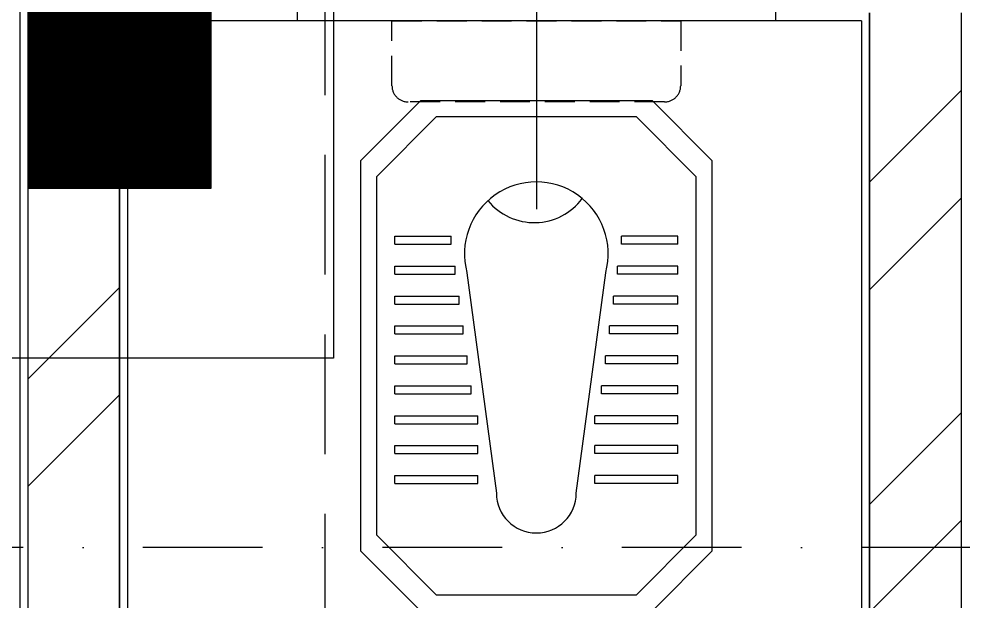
# Model space of a CAD drawing. Extents: x -437689 to -407696, y -55787 to -37037.
# Drawn here: x -435277 to -434686, y -50556 to -50191 of the extents above; entities that cross this region are included whole.
import ezdxf

# ---------------------------------------------------------------- set-up
doc = ezdxf.new("R2010")
doc.units = 0
doc.header["$LTSCALE"] = 150
doc.header["$MEASUREMENT"] = 0
for name, pattern in [('DASHDOT', [1, 0.5, -0.25, 0, -0.25]), ('DASHED', [0.75, 0.5, -0.25]), ('HIDDEN2', [0.1875, 0.125, -0.0625])]:
    doc.linetypes.add(name, pattern=pattern)
doc.layers.get('0').update_dxf_attribs({"linetype": 'CONTINUOUS'})
for name, color, linetype in [('COL', 2, 'CONTINUOUS'), ('DR', 6, 'CONTINUOUS'), ('GRID', 252, 'DASHDOT'), ('TOILET', 9, 'CONTINUOUS'), ('WALL', 7, 'CONTINUOUS'), ('WASTE', 3, 'DASHED')]:
    doc.layers.add(name, color=color, linetype=linetype)

msp = doc.modelspace()

# ---------------------------------------------------------------- linework, layer by layer
at = {"color": 9, "linetype": 'HIDDEN2'}
for p, q in [((-435043.49, -50233.33), (-435043.49, -50192.61)), ((-435043.49, -50192.61), (-434862.53, -50192.61)), ((-434862.53, -50192.61), (-434862.53, -50233.33)), ((-434872.66, -50243.45), (-435033.37, -50243.45))]:
    msp.add_line(p, q, dxfattribs=at)
for centre, start, end in [((-435033.37, -50233.33), 180, 270), ((-434872.66, -50233.33), 270, 360)]:
    msp.add_arc(centre, 10.12, start, end, dxfattribs=at)
at = {"layer": 'COL', "const_width": 115}
msp.add_lwpolyline([(-435214.26, -50297.61), (-435214.26, -50072.61)], dxfattribs=at)
at = {"layer": 'COL'}
msp.add_lwpolyline([(-435271.76, -50072.61), (-435271.76, -50297.61), (-435271.76, -50297.61), (-435156.76, -50297.61), (-435156.76, -50072.61)], dxfattribs=at)
at = {"layer": 'DR', "linetype": 'CONTINUOUS', "ltscale": 900}
msp.add_line((-434953.01, -50083.13), (-434953.01, -50310.73), dxfattribs=at)
msp.add_lwpolyline([(-435080.14, -50136.31), (-435080.14, -50404.03), (-435502.98, -50404.03)], dxfattribs=at)
at = {"layer": 'GRID'}
for p, q in [((-435214.26, -46868.7), (-435214.26, -52414.38)), ((-432722.96, -50522.83), (-436475.27, -50522.83)), ((-432722.96, -50522.83), (-436475.27, -50522.83))]:
    msp.add_line(p, q, dxfattribs=at)
at = {"layer": 'TOILET'}
for p, q in [((-435063.01, -50280.11), (-435025.51, -50242.61)), ((-435025.51, -50242.61), (-434880.51, -50242.61)), ((-434880.51, -50242.61), (-434843.01, -50280.11)), ((-435053.01, -50290.11), (-435015.51, -50252.61)), ((-435015.51, -50252.61), (-434890.51, -50252.61)), ((-434890.51, -50252.61), (-434853.01, -50290.11)), ((-435063.01, -50525.11), (-435063.01, -50280.11)), ((-434843.01, -50280.11), (-434843.01, -50525.11)), ((-435053.01, -50515.11), (-435053.01, -50290.11)), ((-434853.01, -50290.11), (-434853.01, -50515.11)), ((-435041.74, -50327.66), (-435006.44, -50327.66)), ((-435041.74, -50327.66), (-435006.44, -50327.66)), ((-435041.74, -50332.66), (-435041.74, -50327.66)), ((-435041.74, -50332.66), (-435041.74, -50327.66)), ((-435006.44, -50332.66), (-435006.44, -50327.66)), ((-435006.44, -50332.66), (-435006.44, -50327.66)), ((-434864.28, -50327.66), (-434899.58, -50327.66)), ((-434864.28, -50327.66), (-434899.58, -50327.66)), ((-434899.58, -50332.66), (-434899.58, -50327.66)), ((-434899.58, -50332.66), (-434899.58, -50327.66)), ((-434864.28, -50332.66), (-434864.28, -50327.66)), ((-434864.28, -50332.66), (-434864.28, -50327.66)), ((-435041.74, -50332.66), (-435006.44, -50332.66)), ((-435041.74, -50332.66), (-435006.44, -50332.66)), ((-434864.28, -50332.66), (-434899.58, -50332.66)), ((-434864.28, -50332.66), (-434899.58, -50332.66)), ((-435041.74, -50346.41), (-435003.94, -50346.41)), ((-435041.74, -50351.41), (-435041.74, -50346.41)), ((-435003.94, -50351.41), (-435003.94, -50346.41)), ((-434864.28, -50346.41), (-434902.09, -50346.41)), ((-434902.09, -50351.41), (-434902.09, -50346.41)), ((-434864.28, -50351.41), (-434864.28, -50346.41)), ((-435041.74, -50351.41), (-435003.94, -50351.41)), ((-434996.49, -50350.49), (-434978.01, -50488.64)), ((-434928.01, -50488.64), (-434909.53, -50350.49)), ((-434864.28, -50351.41), (-434902.09, -50351.41)), ((-435041.74, -50365.16), (-435001.43, -50365.16)), ((-435041.74, -50365.16), (-435001.43, -50365.16)), ((-435041.74, -50370.16), (-435041.74, -50365.16)), ((-435041.74, -50370.16), (-435041.74, -50365.16)), ((-435041.74, -50370.16), (-435001.43, -50370.16)), ((-435041.74, -50370.16), (-435001.43, -50370.16)), ((-435001.43, -50370.16), (-435001.43, -50365.16)), ((-435001.43, -50370.16), (-435001.43, -50365.16)), ((-434864.28, -50365.16), (-434904.6, -50365.16)), ((-434904.6, -50370.16), (-434904.6, -50365.16)), ((-434864.28, -50365.16), (-434904.6, -50365.16)), ((-434904.6, -50370.16), (-434904.6, -50365.16)), ((-434864.28, -50370.16), (-434904.6, -50370.16)), ((-434864.28, -50370.16), (-434904.6, -50370.16)), ((-434864.28, -50370.16), (-434864.28, -50365.16)), ((-434864.28, -50370.16), (-434864.28, -50365.16)), ((-435041.74, -50383.91), (-434998.92, -50383.91)), ((-435041.74, -50388.91), (-435041.74, -50383.91)), ((-434998.92, -50388.91), (-434998.92, -50383.91)), ((-434864.28, -50383.91), (-434907.11, -50383.91)), ((-434907.11, -50388.91), (-434907.11, -50383.91)), ((-434864.28, -50388.91), (-434864.28, -50383.91)), ((-435041.74, -50388.91), (-434998.92, -50388.91)), ((-434864.28, -50388.91), (-434907.11, -50388.91)), ((-435041.74, -50402.66), (-434996.41, -50402.66)), ((-435041.74, -50402.66), (-434996.41, -50402.66)), ((-435041.74, -50407.66), (-435041.74, -50402.66)), ((-435041.74, -50407.66), (-435041.74, -50402.66)), ((-434996.41, -50407.66), (-434996.41, -50402.66)), ((-434996.41, -50407.66), (-434996.41, -50402.66)), ((-434864.28, -50402.66), (-434909.61, -50402.66)), ((-434909.61, -50407.66), (-434909.61, -50402.66)), ((-434864.28, -50402.66), (-434909.61, -50402.66)), ((-434909.61, -50407.66), (-434909.61, -50402.66)), ((-434864.28, -50407.66), (-434864.28, -50402.66)), ((-434864.28, -50407.66), (-434864.28, -50402.66)), ((-435041.74, -50407.66), (-434996.41, -50407.66)), ((-435041.74, -50407.66), (-434996.41, -50407.66)), ((-434864.28, -50407.66), (-434909.61, -50407.66)), ((-434864.28, -50407.66), (-434909.61, -50407.66)), ((-435041.74, -50421.41), (-434993.9, -50421.41)), ((-435041.74, -50426.41), (-435041.74, -50421.41)), ((-434993.9, -50426.41), (-434993.9, -50421.41)), ((-434864.28, -50421.41), (-434912.12, -50421.41)), ((-434912.12, -50426.41), (-434912.12, -50421.41)), ((-434864.28, -50426.41), (-434864.28, -50421.41)), ((-435041.74, -50426.41), (-434993.9, -50426.41)), ((-434864.28, -50426.41), (-434912.12, -50426.41)), ((-435041.74, -50440.16), (-434989.77, -50440.16)), ((-435041.74, -50445.16), (-435041.74, -50440.16)), ((-435041.74, -50440.16), (-434989.77, -50440.16)), ((-435041.74, -50445.16), (-435041.74, -50440.16)), ((-434989.77, -50445.16), (-434989.77, -50440.16)), ((-434989.77, -50445.16), (-434989.77, -50440.16)), ((-434916.25, -50445.16), (-434916.25, -50440.16)), ((-434864.28, -50440.16), (-434916.25, -50440.16)), ((-434916.25, -50445.16), (-434916.25, -50440.16)), ((-434864.28, -50440.16), (-434916.25, -50440.16)), ((-434864.28, -50445.16), (-434864.28, -50440.16)), ((-434864.28, -50445.16), (-434864.28, -50440.16)), ((-435041.74, -50445.16), (-434989.77, -50445.16)), ((-435041.74, -50445.16), (-434989.77, -50445.16)), ((-434864.28, -50445.16), (-434916.25, -50445.16)), ((-434864.28, -50445.16), (-434916.25, -50445.16)), ((-435041.74, -50458.91), (-434989.77, -50458.91)), ((-435041.74, -50463.91), (-435041.74, -50458.91)), ((-434989.77, -50463.91), (-434989.77, -50458.91)), ((-434916.25, -50463.91), (-434916.25, -50458.91)), ((-434864.28, -50458.91), (-434916.25, -50458.91)), ((-434864.28, -50463.91), (-434864.28, -50458.91)), ((-435041.74, -50463.91), (-434989.77, -50463.91)), ((-434864.28, -50463.91), (-434916.25, -50463.91)), ((-435041.74, -50482.66), (-435041.74, -50477.66)), ((-435041.74, -50477.66), (-434989.77, -50477.66)), ((-435041.74, -50482.66), (-434989.77, -50482.66)), ((-434989.77, -50482.66), (-434989.77, -50477.66)), ((-434864.28, -50477.66), (-434916.25, -50477.66)), ((-434916.25, -50482.66), (-434916.25, -50477.66)), ((-434864.28, -50482.66), (-434916.25, -50482.66)), ((-434864.28, -50482.66), (-434864.28, -50477.66)), ((-435015.51, -50552.61), (-435053.01, -50515.11)), ((-434853.01, -50515.11), (-434890.51, -50552.61)), ((-435025.51, -50562.61), (-435063.01, -50525.11)), ((-434843.01, -50525.11), (-434880.51, -50562.61)), ((-434890.51, -50552.61), (-435015.51, -50552.61))]:
    msp.add_line(p, q, dxfattribs=at)
for centre, radius, start, end in [((-434953.01, -50338.64), 45.07, 344.76191, 195.23809), ((-434954.32, -50281.62), 37.51, 219.22632, 323.3943), ((-434953.01, -50488.64), 25, 180, 360)]:
    msp.add_arc(centre, radius, start, end, dxfattribs=at)
at = {"layer": 'WALL', "color": 9}
for p, q in [((-435276.76, -49960.33), (-435276.76, -50857.61)), ((-434749.26, -50192.61), (-434749.26, -50925.11))]:
    msp.add_line(p, q, dxfattribs=at)
at = {"layer": 'WALL'}
for p, q in [((-435271.76, -49965.33), (-435271.76, -50862.61)), ((-434749.26, -50192.61), (-435156.76, -50192.61)), ((-434744.26, -50187.61), (-434744.26, -50920.11)), ((-434686.76, -50187.61), (-434686.76, -50920.11))]:
    msp.add_line(p, q, dxfattribs=at)
at = {"layer": 'WALL', "linetype": 'DASHDOT', "ltscale": 900}
for p, q in [((-435103.01, -50067.61), (-435103.01, -50192.61)), ((-434803.01, -50067.61), (-434803.01, -50192.61)), ((-435156.76, -50297.61), (-435156.76, -50187.61)), ((-434744.26, -50920.11), (-434744.26, -50187.61)), ((-434686.76, -50187.61), (-434686.76, -50920.11)), ((-435214.26, -50297.61), (-435214.26, -50862.61))]:
    msp.add_line(p, q, dxfattribs=at)
at = {"layer": 'WALL', "color": 9, "linetype": 'DASHDOT', "ltscale": 900}
for p, q in [((-434744.26, -50293.84), (-434686.76, -50236.34)), ((-435209.26, -50297.61), (-435209.26, -50857.61)), ((-434744.26, -50361.19), (-434686.76, -50303.69)), ((-435271.76, -50417.23), (-435214.26, -50359.73)), ((-435271.76, -50484.58), (-435214.26, -50427.08)), ((-434744.26, -50495.89), (-434686.76, -50438.39)), ((-434744.26, -50563.25), (-434686.76, -50505.75))]:
    msp.add_line(p, q, dxfattribs=at)
at = {"layer": 'WALL', "color": 9, "linetype": 'CONTINUOUS'}
for p, q in [((-435214.26, -50297.61), (-435271.76, -50297.61)), ((-435271.76, -50297.61), (-435271.76, -50862.61)), ((-435214.26, -50862.61), (-435214.26, -50297.61))]:
    msp.add_line(p, q, dxfattribs=at)
at = {"layer": 'WASTE'}
msp.add_line((-435085.52, -50051.67, 0), (-435085.52, -51525.06, 0), dxfattribs=at)

doc.saveas('drawing.dxf')
